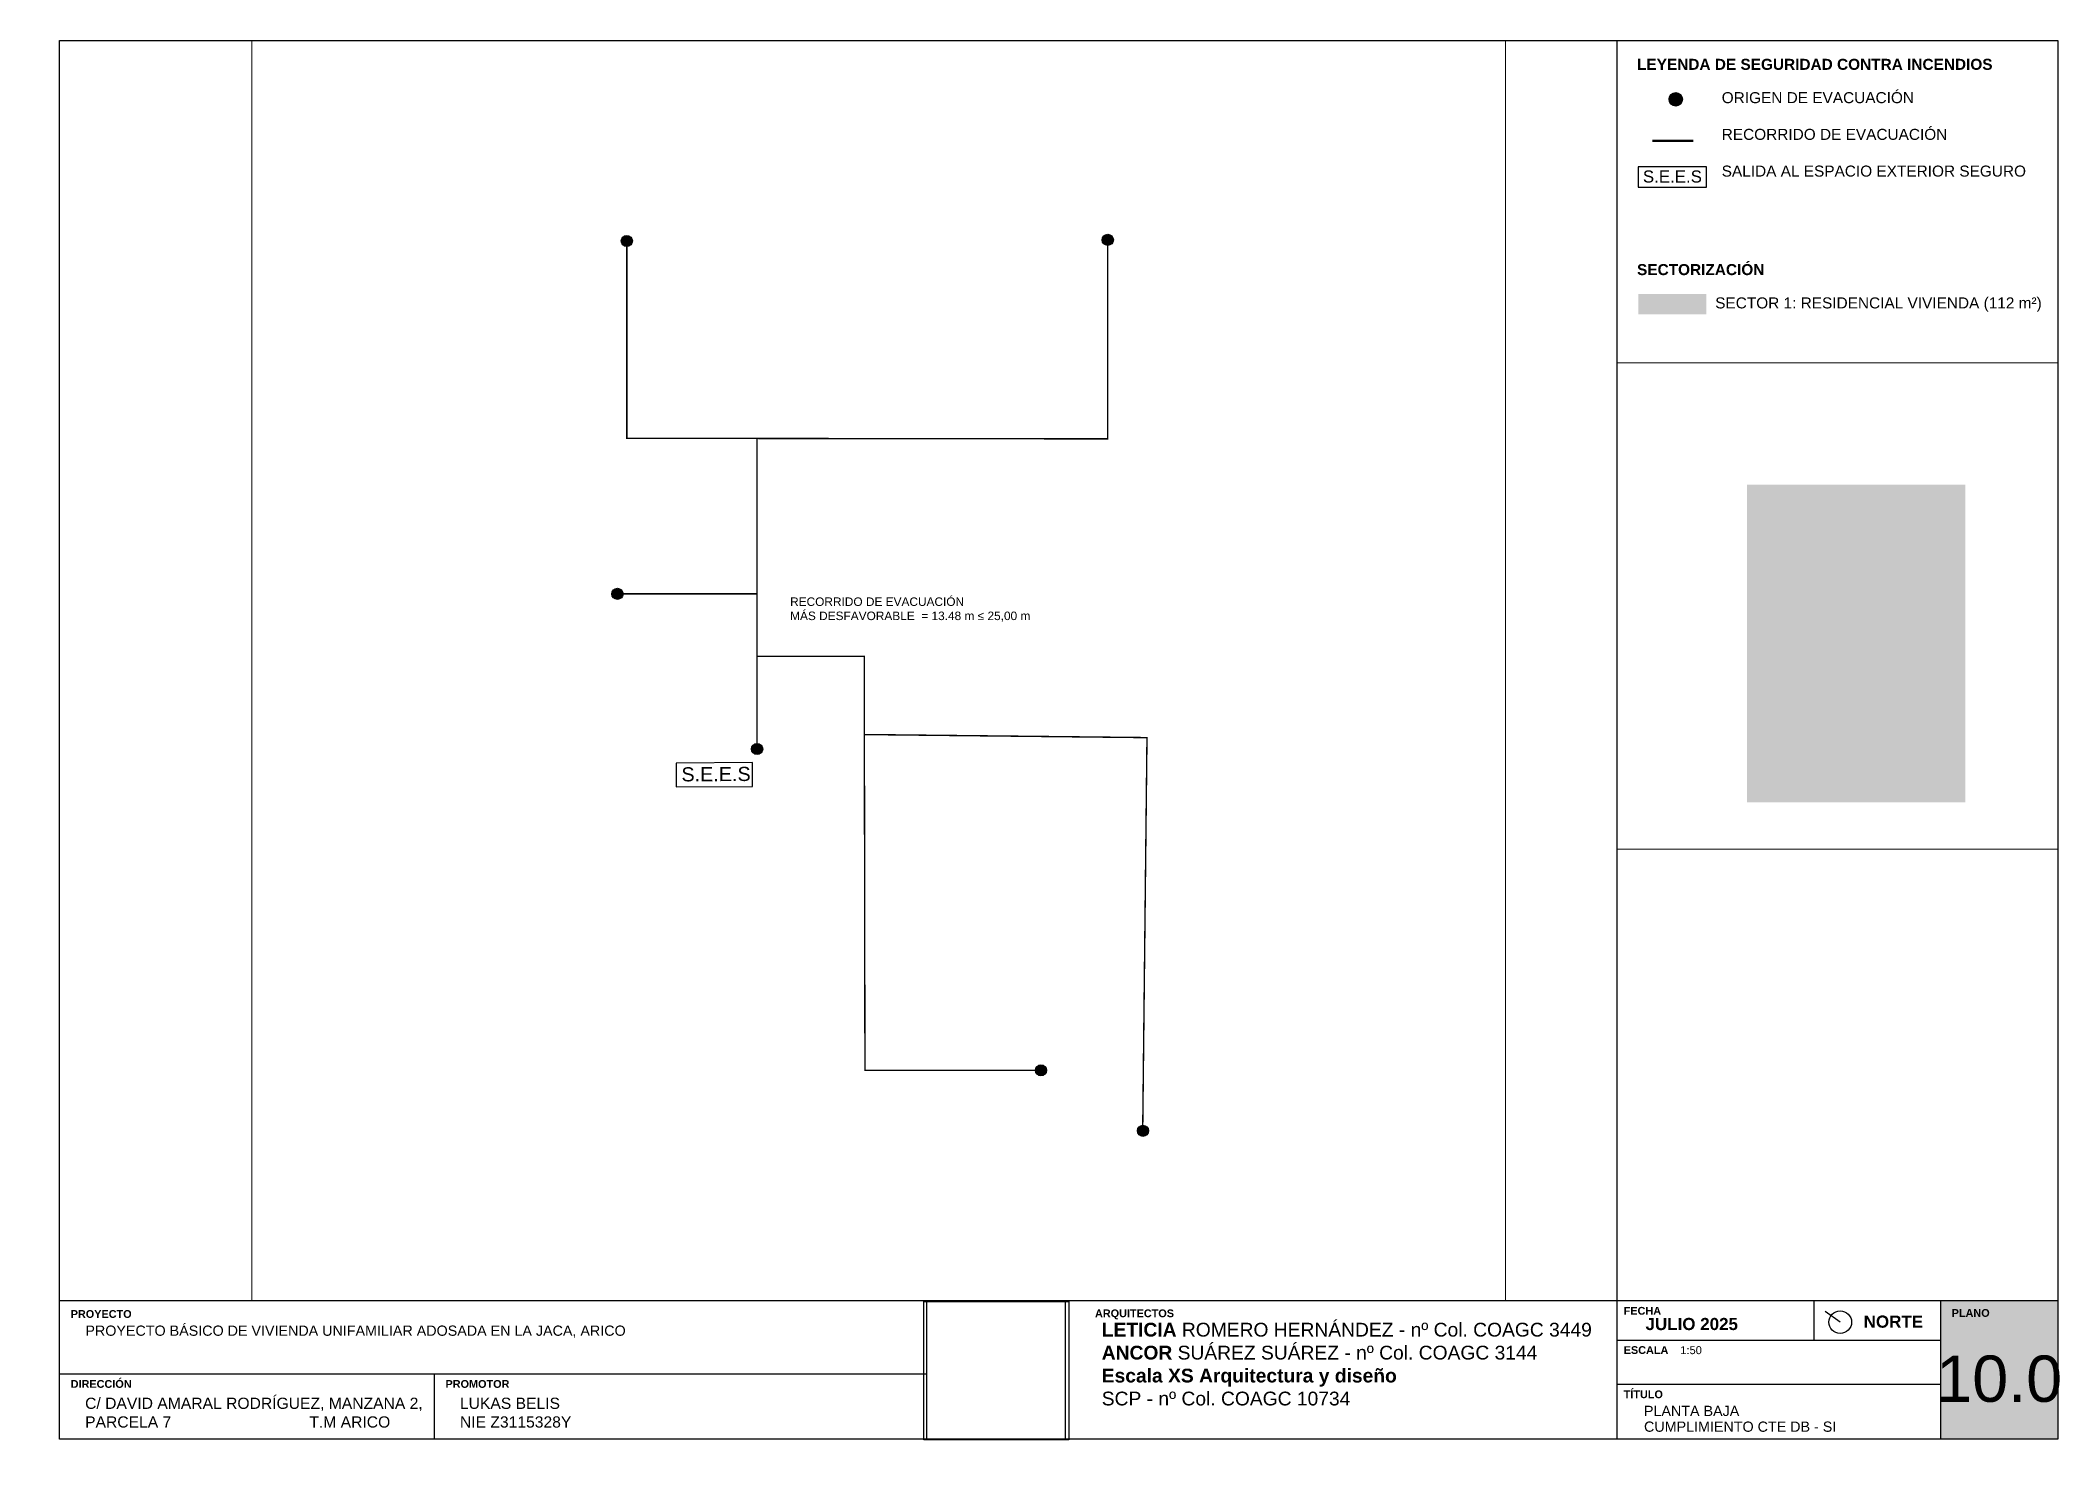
# Paper-space layout 'PB_SI' of a CAD drawing. Header units: metres, sheet in millimetres. Extents: x 0 to 415, y 1 to 291.
# The model-space entities are those that its viewports show. They can reach past a viewport. Long polylines and large blocks are cut down to what shows.
import ezdxf
from ezdxf.enums import TextEntityAlignment as Align

# ---------------------------------------------------------------- set-up
doc = ezdxf.new("R2010")
doc.units = ezdxf.units.M
doc.header["$XCLIPFRAME"] = 2
for name, pattern in [('_CONTINUOUS', [2, 1, 1]), ('CONTINUA', [0]), ('RAYITAS2', [0.1875, 0.125, -0.0625])]:
    doc.linetypes.add(name, pattern=pattern)
for name, color, linetype in [('02demolicion', 7, 'Continuous'), ('03Seguridad y Salud', 30, 'Continuous'), ('04Presentacion', 7, 'Continuous'), ('04Ventana Presentación', 250, 'Continuous')]:
    doc.layers.add(name, color=color, linetype=linetype)
for name, color, linetype, true_color in [('04Ventanas presentación', 7, 'Continuous', 0xffffff), ('05DB-SI', 12, '_CONTINUOUS', 0xc20000), ('PDF2_Rellenos sólidos', 7, 'Continuous', 0xffffff), ('PDF_Rellenos sólidos', 7, 'Continuous', 0xffffff)]:
    doc.layers.add(name, color=color, linetype=linetype, true_color=true_color)
doc.styles.add('ARIAL', font='arial.ttf')
doc.styles.add('BankGothic', font='bgothl.ttf')
doc.styles.add('Proyecto', font='arial.ttf', dxfattribs={"height": 0.1})
doc.styles.get("Standard").update_dxf_attribs({"font": 'arial.ttf'})
picture_1 = doc.add_image_def('image1.png', size_in_pixel=(401, 382))

# ---------------------------------------------------------------- blocks, each defined once
blk = doc.blocks.new('_caratula hostel')
at = {"layer": '04Presentacion', "ltscale": 0.1}
h = blk.add_hatch(color=252, dxfattribs=at)
h.dxf.hatch_style = 1
h.paths.add_polyline_path([(414.1749168296822, 32.601640524066), (390.0840465432291, 32.601640524066), (390.0840465432293, 4.212580727186718), (414.1749168296822, 4.212580727186718)])
for p, q in [((182.1665553406386, 4.212580727679719), (182.1665553406386, 32.60164052435364)), ((210.5556151117204, 4.212580727392008), (210.5556151117204, 32.60164052406594)), ((323.7607147602142, 4.212580727186718), (323.7607147602142, 32.60164052406597)), ((414.1749168296822, 27.15349867860901), (414.1749168296824, 27.15349867860906)), ((323.7607147602142, 15.46721632333608), (390.0840465432293, 15.46721632333608))]:
    blk.add_line(p, q, dxfattribs=at)
at = {"layer": '04Presentacion', "linetype": 'Continuous'}
blk.add_lwpolyline([(4.202156111771159, 4.212580727186718), (4.202156111771159, 291.1723210841374), (414.1749168296822, 291.1723210841374), (414.1749168296822, 4.212580727186718)], close=True, dxfattribs=at)
at = {"layer": '04Presentacion', "ltscale": 0.1}
for points in [[(414.1749168296822, 32.601640524066), (4.202156092971791, 32.60164052406587)], [(364.0722309973929, 32.60164052406599), (364.0722309973929, 24.53986588300006)], [(390.0840465432293, 32.601640524066), (390.0840465432293, 4.212580727186718)], [(323.7607147602142, 24.53986588300006), (390.0840465432291, 24.53986588300006)], [(4.202156111771159, 17.58935318729391), (182.1665553406386, 17.58935318729391)], [(81.09053294565432, 17.58935318729391), (81.09053294565432, 4.212580727186718)]]:
    blk.add_lwpolyline(points, dxfattribs=at)
at = {"layer": '04Presentacion', "attachment_point": 1, "style": 'BankGothic'}
for s, insert, char_height, width in [('{\\fArial|b1|i0|c0|p34;\\C8;PROYECTO}', (6.498056713914427, 30.69526151757721), 1.594487527470779, 92.2528338314138), ('{\\fArial|b1|i0|c0|p34;\\C8;ARQUITECTOS}', (216.6322591028146, 30.8279542040379), 1.594487527470779, 92.2528338314138), ('{\\fArial|b1|i0|c0|p34;\\C8;FECHA}', (325.0977942040066, 31.34927578360067), 1.594487527470779, 92.2528338314138), ('{\\fArial|b1|i0|c0|p34;JULIO 2025}', (329.5790971778827, 29.08832323191613), 2.491386761673093, 155.1989321101103), ('{\\fArial|b1|i0|c0|p34;NORTE}', (374.325707584106, 29.57366095026289), 2.491386761673093, 155.1989321101103), ('{\\fArial|b1|i0|c0|p34;\\C8;PLANO}', (392.3799471453726, 30.90591970770044), 1.594487527470779, 92.2528338314138), ('{\\fArial|b0|i0|c0|p34;PROYECTO BÁSICO DE VIVIENDA UNIFAMILIAR ADOSADA EN LA JACA, ARICO}', (9.516266306721352, 27.52649924525766), 2.1, 171.1158461030153), ('{\\fArial|b1|i0|c0|p34;LETICIA\\fArial|b0|i0|c0|p34; ROMERO HERNÁNDEZ - nº Col. COAGC 3449\\fArial|b1|i0|c0|p34;\\PANCOR\\fArial|b0|i0|c0|p34; SUÁREZ SUÁREZ - nº Col. COAGC 3144\\P\\fArial|b1|i0|c0|p34;Escala XS Arquitectura y diseño\\fArial|b0|i0|c0|p34; \\PSCP - nº Col. COAGC 10734}', (218.0161293021254, 28.0919758843009), 2.825079538880173, 102.7773827197645), ('{\\fArial|b1|i0|c0|p34;\\C8;ESCALA}', (325.0977942040067, 23.29308141823382), 1.594487527470779, 92.2528338314138), ('{\\fArial|b1|i0|c0|p34;\\C8;DIRECCIÓN}', (6.49805671391446, 16.34256872224), 1.594487527470779, 92.2528338314138), ('{\\fArial|b0|i0|c0|p34;C/ DAVID AMARAL RODRÍGUEZ, MANZANA 2, PARCELA 7^I^I^I^IT.M ARICO}', (9.454740801173294, 12.72818856944692), 2.299999999999999, 72.03325064714258), ('{\\fArial|b1|i0|c0|p34;\\C8;PROMOTOR}', (83.38643355931896, 16.34256872224), 1.594487527470779, 92.2528338314138), ('{\\fArial|b0|i0|c0|p34;LUKAS BELIS\\PNIE Z3115328Y}', (86.34311763505644, 12.72818856944684), 2.299999999999999, 72.03325064714258), ('{\\fArial|b1|i0|c0|p34;\\C8;TÍTULO}', (325.0977942040067, 14.22043185856983), 1.594487527470779, 92.2528338314138)]:
    blk.add_mtext(s, dxfattribs=dict(at, insert=insert, char_height=char_height, width=width))
at = {"layer": '04Presentacion', "color": 252, "true_color": 0x939598, "style": 'ARIAL'}
blk.add_attdef('ESCALA', (336.7008910053264, 21.65806785816321), '', height=1.631071039444062, dxfattribs=at)
at = {"layer": '04Presentacion', "style": 'ARIAL'}
blk.add_attdef('LAMINA', text='', height=9.5, dxfattribs=at).set_placement((402.1294816864557, 11.87564876727992), align=Align.CENTER)
for tag, p in [('PLANTA', (329.2484716826496, 8.968635962129621)), ('PLANO', (329.2669092576834, 5.732480974009376))]:
    blk.add_attdef(tag, p, '', height=2.1, dxfattribs=at)
at = {"layer": '04Presentacion', "color": 7, "true_color": 0xffffff}
image = blk.add_image(picture_1, insert=(181.4856726645263, 4.089110263256921), size_in_units=(29.801081095159347, 28.38905979638621), dxfattribs=at)
image.set_boundary_path([(-0.5, -0.5), (400.4999999999999, 381.5)])
image.dxf.clipping = 0

msp = doc.modelspace()

# ---------------------------------------------------------------- hatches: boundary and pattern name
at = {"layer": '05DB-SI'}
h = msp.add_hatch(color=256, dxfattribs=at)
h.dxf.hatch_style = 1
h.paths.add_polyline_path([(88.83425126643198, 30.84525543874305), (88.83425126643198, 30.77993448381296), (88.87804609118218, 30.77993448381296), (88.87804609118218, 30.70129089648454, 0.4142135623730951), (88.9566896785106, 30.77993448381296, 0.5999115058500109)])
h.paths.add_polyline_path([(88.87804609118218, 30.77993448381296), (88.79940250385386, 30.77993448381296, 0.4142135623730951), (88.87804609118218, 30.70129089648454)])
h.paths.add_polyline_path([(88.83425126643198, 30.84525543874305, 0.250069139878726), (88.79940250385386, 30.77993448381296), (88.83425126643198, 30.77993448381296)])
h = msp.add_hatch(color=256, dxfattribs=at)
h.dxf.hatch_style = 1
h.paths.add_polyline_path([(95.63163680523917, 30.86079901544225), (95.63163680523917, 30.79547806051217), (95.67543162998935, 30.79547806051217), (95.67543162998935, 30.71683447318374, 0.4142135623730951), (95.75407521731779, 30.79547806051217, 0.5999115058500109)])
h.paths.add_polyline_path([(95.67543162998935, 30.79547806051217), (95.59678804266105, 30.79547806051217, 0.4142135623730951), (95.67543162998935, 30.71683447318374)])
h.paths.add_polyline_path([(95.63163680523917, 30.86079901544225, 0.250069139878726), (95.59678804266105, 30.79547806051217), (95.63163680523917, 30.79547806051217)])
h = msp.add_hatch(color=256, dxfattribs=at)
h.dxf.hatch_style = 1
h.paths.add_polyline_path([(88.70195357872421, 25.8583151555668), (88.70195357872421, 25.79299420063672), (88.7457484034744, 25.79299420063672), (88.7457484034744, 25.71435061330828, 0.4142135623730951), (88.82439199080272, 25.79299420063672, 0.5999115058500109)])
h.paths.add_polyline_path([(88.7457484034744, 25.79299420063672), (88.66710481614598, 25.79299420063672, 0.4142135623730951), (88.7457484034744, 25.71435061330828)])
h.paths.add_polyline_path([(88.70195357872421, 25.8583151555668, 0.250069139878726), (88.66710481614598, 25.79299420063672), (88.70195357872421, 25.79299420063672)])
h = msp.add_hatch(color=256, dxfattribs=at)
h.dxf.hatch_style = 1
h.paths.add_polyline_path([(90.67602053332833, 23.66502108356919), (90.67602053332833, 23.59970012863911), (90.7198153580785, 23.59970012863911), (90.7198153580785, 23.52105654131068, 0.4142135623730951), (90.79845894540682, 23.59970012863911, 0.5999115058500109)])
h.paths.add_polyline_path([(90.7198153580785, 23.59970012863911), (90.64117177075008, 23.59970012863911, 0.4142135623730951), (90.7198153580785, 23.52105654131068)])
h.paths.add_polyline_path([(90.67602053332833, 23.66502108356919, 0.250069139878726), (90.64117177075008, 23.59970012863911), (90.67602053332833, 23.59970012863911)])
h = msp.add_hatch(color=256, dxfattribs=at)
h.dxf.hatch_style = 1
h.paths.add_polyline_path([(94.68733786539701, 19.12464481760304), (94.68733786539701, 19.05932386267295), (94.7311326901472, 19.05932386267295), (94.7311326901472, 18.98068027534452, 0.4142135623730951), (94.80977627747552, 19.05932386267295, 0.5999115058500109)])
h.paths.add_polyline_path([(94.7311326901472, 19.05932386267295), (94.65248910281878, 19.05932386267295, 0.4142135623730951), (94.7311326901472, 18.98068027534452)])
h.paths.add_polyline_path([(94.68733786539701, 19.12464481760304, 0.250069139878726), (94.65248910281878, 19.05932386267295), (94.68733786539701, 19.05932386267295)])
h = msp.add_hatch(color=256, dxfattribs=at)
h.dxf.hatch_style = 1
h.paths.add_polyline_path([(96.12876765474822, 18.26982808834641), (96.12876765474822, 18.20450713341632), (96.1725624794984, 18.20450713341632), (96.1725624794984, 18.12586354608789, 0.4142135623730951), (96.25120606682671, 18.20450713341632, 0.5999115058500109)])
h.paths.add_polyline_path([(96.1725624794984, 18.20450713341632), (96.09391889216997, 18.20450713341632, 0.4142135623730951), (96.1725624794984, 18.12586354608789)])
h.paths.add_polyline_path([(96.12876765474822, 18.26982808834641, 0.250069139878726), (96.09391889216997, 18.20450713341632), (96.12876765474822, 18.20450713341632)])

# ---------------------------------------------------------------- linework, layer by layer
at = {"layer": '05DB-SI', "linetype": 'RAYITAS2', "const_width": 0.02}
for points in [[(88.87804609118218, 30.77993448381296), (88.87804609118216, 27.98904500716378), (90.71981535807848, 27.98904500716378)], [(88.7457484034744, 25.79299420063672), (90.7198153580785, 25.79299420063672)], [(96.16893974079387, 18.20586087628806), (96.22936607737621, 23.76144417522573), (92.23553018155766, 23.80488387527332), (92.23553018155766, 24.9117713668179), (90.7198153580785, 24.9117713668179), (90.7198153580785, 23.59970012863911)], [(94.7311326901472, 19.05932386267295), (92.24348462704256, 19.05932386267295), (92.23553018155766, 23.80488387527332)]]:
    msp.add_lwpolyline(points, dxfattribs=at)
at = {"layer": '05DB-SI', "linetype": 'RAYITAS2'}
msp.add_lwpolyline([(90.7198153580785, 24.9117713668179, 0.02, 0.02, 0), (90.71981535807848, 27.98904500716378, 0.02, 0.02, 0), (95.67543162998935, 27.98326210428847, 0.02, 0.02, 0), (95.67543162998935, 30.77521503651791, 0, 0, 0)], format="xyseb", dxfattribs=at)
at = {"layer": '05DB-SI'}
msp.add_lwpolyline([(89.57596114022299, 23.06399831279529), (90.65663207345375, 23.07111565953081), (90.6544154311361, 23.40768222162537), (89.57374449790547, 23.40056487488984)], close=True, dxfattribs=at)
for centre in [(88.87804609118218, 30.77993448381296), (95.67543162998935, 30.79547806051217), (88.7457484034744, 25.79299420063672), (90.7198153580785, 23.59970012863911), (94.7311326901472, 19.05932386267295), (96.1725624794984, 18.20450713341632)]:
    msp.add_circle(centre, 0.0786435873284267, dxfattribs=at)

# ---------------------------------------------------------------- texts
at = {"layer": '05DB-SI', "insert": (91.18631069653776, 25.74226668632264), "char_height": 0.12, "attachment_point": 1}
msp.add_mtext_dynamic_manual_height_columns('\\A1;RECORRIDO DE EVACUACIÓN\\PMÁS DESFAVORABLE  {\\A0;= 13.48 m ≤ 25,00 m}', width=3.496505152189656, gutter_width=15, heights=[1.153030054717054], dxfattribs=at)
at = {"layer": '05DB-SI', "insert": (89.6496405435609, 23.3421779626212), "char_height": 0.2, "width": 3.749846752572466, "attachment_point": 1, "rotation": 0.3773470912707656, "style": 'Proyecto'}
msp.add_mtext('S.E.E.S', dxfattribs=at)

psp = doc.layouts.new('PB_SI')

# ---------------------------------------------------------------- hatches: boundary and pattern name
at = {"layer": '03Seguridad y Salud', "true_color": 0xcd2027, "transparency": 33554483}
h = psp.add_hatch(color=242, dxfattribs=at)
h.dxf.hatch_style = 1
h.paths.add_polyline_path([(350.361002811776, 200.0409147702281), (395.1806628654293, 200.0409147702281), (395.1806628654292, 134.8486819649169), (350.3610028117759, 134.8486819649169)])
at = {"layer": '05DB-SI', "transparency": 33554687}
h = psp.add_hatch(color=256, dxfattribs=at)
h.dxf.hatch_style = 1
edge = h.paths.add_edge_path()
edge.add_arc((335.7687379357539, 279.0852811866995), 1.373953674606799, 0, 360)
at = {"layer": '05DB-SI', "transparency": 33554483}
h = psp.add_hatch(color=256, dxfattribs=at)
h.dxf.hatch_style = 1
h.paths.add_polyline_path([(328.0979097918026, 234.9812441829126), (342.0540320358952, 234.9812441829126), (342.0540320358952, 239.1487276531611), (328.0979097918026, 239.1487276531611)])
at = {"layer": 'PDF2_Rellenos sólidos', "transparency": 33554559}
h = psp.add_hatch(color=256, dxfattribs=at)
h.paths.add_polyline_path([(0.2777777777777778, 1.902777777777777), (16.20833333333333, 1.902777777777777)], flags=0)
h.paths.add_polyline_path([(16.20833333333333, 1.902777777777777), (16.20833333333333, 11.41666666666666)], flags=0)
h.paths.add_polyline_path([(16.20833333333333, 11.41666666666666), (0.2777777777777778, 11.41666666666666)], flags=0)
h.paths.add_polyline_path([(0.2777777777777778, 11.41666666666666), (0.2777777777777778, 1.902777777777777)], flags=0)
h = psp.add_hatch(color=256, dxfattribs=at)
h.paths.add_polyline_path([(0.2777777777777778, 1.458333333333333), (16.20833333333333, 1.458333333333333)], flags=0)
h.paths.add_polyline_path([(16.20833333333333, 1.458333333333333), (16.20833333333333, 1.73611111111111)], flags=0)
h.paths.add_polyline_path([(16.20833333333333, 1.73611111111111), (0.2777777777777778, 1.73611111111111)], flags=0)
h.paths.add_polyline_path([(0.2777777777777778, 1.73611111111111), (0.2777777777777778, 1.458333333333333)], flags=0)
at = {"layer": 'PDF_Rellenos sólidos', "linetype": 'CONTINUA', "transparency": 33554559}
h = psp.add_hatch(color=256, dxfattribs=at)
h.paths.add_polyline_path([(0.4305555555555556, 2.069444444444444), (11.18055555555555, 2.069444444444444)], flags=0)
h.paths.add_polyline_path([(11.18055555555555, 2.069444444444444), (11.18055555555555, 16.04166666666666)], flags=0)
h.paths.add_polyline_path([(11.18055555555555, 16.04166666666666), (0.4305555555555556, 16.04166666666666)], flags=0)
h.paths.add_polyline_path([(0.4305555555555556, 16.04166666666666), (0.4305555555555556, 2.069444444444444)], flags=0)
h = psp.add_hatch(color=256, dxfattribs=at)
h.paths.add_polyline_path([(0.4305555555555556, 1.583333333333333), (11.15277777777778, 1.583333333333333)], flags=0)
h.paths.add_polyline_path([(11.15277777777778, 1.583333333333333), (11.15277777777778, 1.86111111111111)], flags=0)
h.paths.add_polyline_path([(11.15277777777778, 1.86111111111111), (0.4305555555555556, 1.86111111111111)], flags=0)
h.paths.add_polyline_path([(0.4305555555555556, 1.86111111111111), (0.4305555555555556, 1.583333333333333)], flags=0)

# ---------------------------------------------------------------- linework, layer by layer
at = {"layer": '04Presentacion'}
psp.add_lwpolyline([(323.7607147602142, 32.60164052406597), (323.7607147602142, 291.1723210841374)], dxfattribs=at)
at = {"layer": '04Ventana Presentación', "lineweight": 30, "ltscale": 0.2}
psp.add_lwpolyline([(369.508641321033, 28.21976452317029), (366.4369357373798, 30.39519792116256)], dxfattribs=at)
at = {"layer": '04Ventana Presentación'}
psp.add_circle((369.508641321033, 28.21976452317029), 2.334761433964002, dxfattribs=at).dxf.unprotected_set("ltscale", 0)
at = {"layer": '05DB-SI', "linetype": 'RAYITAS2', "ltscale": 12, "const_width": 0.4499213230449214}
psp.add_lwpolyline([(339.361832882951, 270.5679875690389), (330.9773807768137, 270.5679875690389)], dxfattribs=at)
at = {"layer": '05DB-SI'}
psp.add_lwpolyline([(328.0979097918026, 261.0502335997007), (342.0540320358952, 261.0502335997007), (342.0540320358952, 265.2177170699492), (328.0979097918026, 265.2177170699492)], close=True, dxfattribs=at)
psp.add_circle((335.7687379357539, 279.0852811866995), 1.373953674606799, dxfattribs=at)

# ---------------------------------------------------------------- block references
at = {"layer": '04Presentacion'}
psp.add_blockref('_caratula hostel', (0, 0), dxfattribs=at).add_auto_attribs({'ESCALA': '1:50', 'LAMINA': '10.0', 'PLANTA': 'PLANTA BAJA', 'PLANO': 'CUMPLIMIENTO CTE DB - SI'})

# ---------------------------------------------------------------- texts
at = {"layer": '02demolicion', "char_height": 2.259168344716847, "width": 77.94418385743361, "attachment_point": 1, "style": 'BankGothic'}
for s, insert in [('{\\fArial|b1|i0|c0|p34;LEYENDA DE SEGURIDAD CONTRA INCENDIOS}', (327.8322257168178, 287.3891059731768)), ('{\\fArial|b1|i0|c0|p34;SECTORIZACIÓN}', (327.8322257168178, 245.2778053444572))]:
    psp.add_mtext(s, dxfattribs=dict(at, insert=insert))
at = {"layer": '02demolicion', "color": 146, "true_color": 0x105689, "char_height": 2.259168344716846, "width": 70.95962405662424, "attachment_point": 1, "style": 'BankGothic'}
for s, insert in [('{\\fArial|b0|i0|c0|p34;\\C256;ORIGEN DE EVACUACIÓN\\P\\PRECORRIDO DE EVACUACIÓN\\P\\PSALIDA AL ESPACIO EXTERIOR SEGURO}', (345.2017623465784, 280.5542128419274)), ('{\\fArial|b0|i0|c0|p34;\\C256;SECTOR 1: RESIDENCIAL VIVIENDA (112 m²)}', (343.8667353968761, 238.4429122132078))]:
    psp.add_mtext(s, dxfattribs=dict(at, insert=insert))
at = {"layer": '05DB-SI', "insert": (329.0328788070511, 264.4885923995836), "char_height": 2.476415400812709, "width": 14.98556083551011, "attachment_point": 1, "style": 'Proyecto'}
psp.add_mtext('S.E.E.S', dxfattribs=at)

# ---------------------------------------------------------------- viewports
at = {"layer": '04Presentacion', "color": 7, "true_color": 0xffffff}
psp.add_viewport(center=(368.9678157949483, 175.1327482626075), size=(90.41420206946805, 99.7141896954272), view_center_point=(49.0736373862801, 52.75421012015385), view_height=19.91960306892315, status=3, dxfattribs=at)
at = {"layer": '04Ventana Presentación', "color": 7, "true_color": 0xffffff}
psp.add_viewport(center=(172.2321012158063, 161.8869808041017), size=(257.165757398936, 258.5706805600715), view_center_point=(92.43615536138466, 24.70847210596942), view_height=17.8122765740971, dxfattribs=at)

doc.saveas('drawing.dxf')
